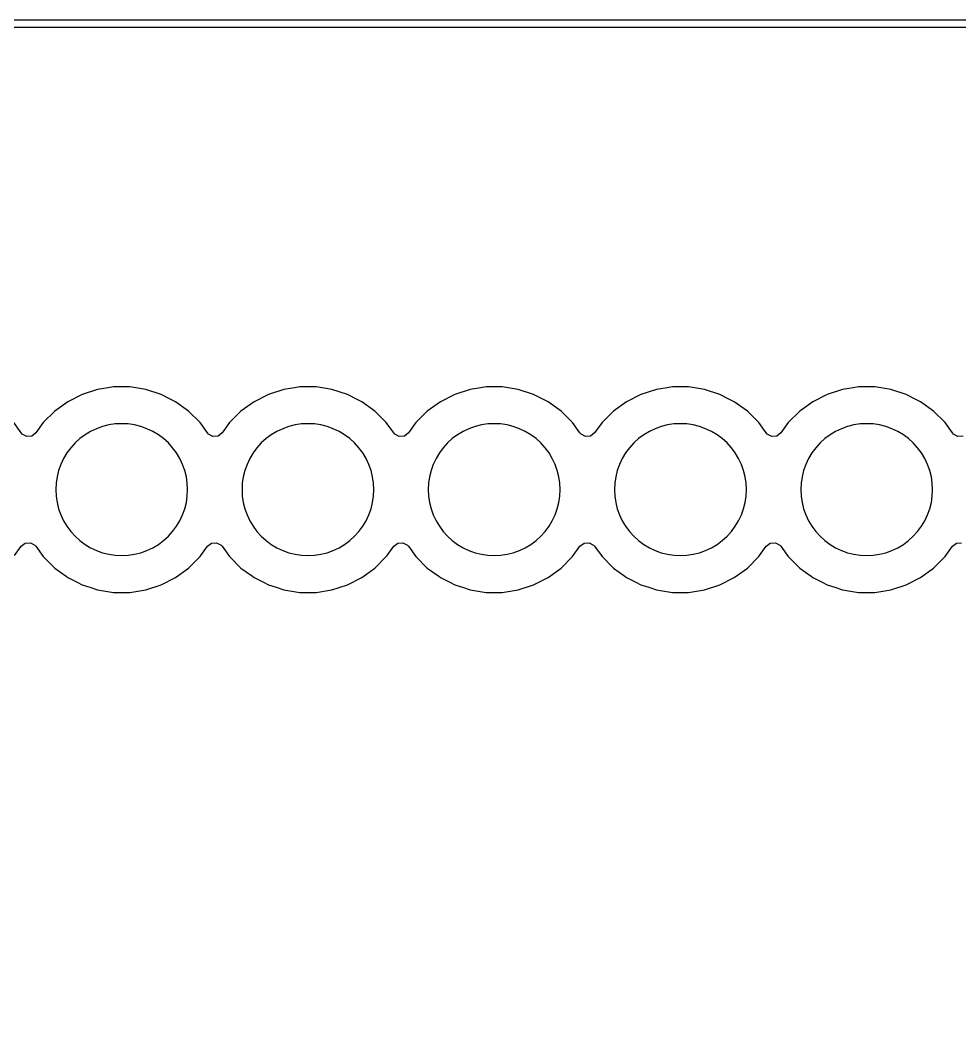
# Model space of a CAD drawing. Header units: metres. Extents: x 85.4 to 154.6, y -104.6 to -40.4.
# Drawn here: x 98.22 to 111.03, y -54.18 to -40.4 of the extents above; entities that cross this region are included whole.
import ezdxf

# ---------------------------------------------------------------- set-up
doc = ezdxf.new("R2010")
doc.units = ezdxf.units.M

msp = doc.modelspace()

# ---------------------------------------------------------------- linework, layer by layer
for points in [[(154.599, -40.4), (85.401, -40.4)], [(85.501, -40.625), (85.501, -104.375), (85.512, -104.427), (85.558, -104.479), (85.625, -104.499), (154.375, -104.499), (154.427, -104.488), (154.479, -104.442), (154.499, -104.375), (154.499, -40.625), (154.488, -40.573), (154.442, -40.521), (154.375, -40.501), (85.625, -40.501), (85.573, -40.512), (85.521, -40.558), (85.501, -40.625)], [(111.075, -46.069), (111.005, -46.075), (110.944, -46.043), (110.93, -46.027), (110.829, -45.887), (110.829, -45.887), (110.829, -45.887), (110.829, -45.887), (110.829, -45.887), (110.829, -45.887), (110.829, -45.887), (110.829, -45.887), (110.829, -45.887), (110.829, -45.887), (110.829, -45.887), (110.829, -45.887), (110.829, -45.887), (110.829, -45.887), (110.829, -45.887), (110.673, -45.731), (110.673, -45.731), (110.673, -45.731), (110.673, -45.731), (110.673, -45.731), (110.673, -45.731), (110.673, -45.731), (110.673, -45.731), (110.673, -45.731), (110.673, -45.731), (110.673, -45.731), (110.673, -45.731), (110.673, -45.731), (110.673, -45.731), (110.673, -45.731), (110.494, -45.602), (110.494, -45.602), (110.494, -45.602), (110.494, -45.602), (110.494, -45.602), (110.494, -45.602), (110.494, -45.602), (110.494, -45.602), (110.494, -45.602), (110.494, -45.602), (110.494, -45.602), (110.494, -45.602), (110.494, -45.602), (110.431, -45.57), (110.298, -45.502), (110.298, -45.502), (110.298, -45.502), (110.298, -45.502), (110.298, -45.502), (110.298, -45.502), (110.298, -45.502), (110.298, -45.502), (110.298, -45.502), (110.298, -45.502), (110.298, -45.502), (110.298, -45.502), (110.298, -45.502), (110.298, -45.502), (110.298, -45.502), (110.298, -45.502), (110.298, -45.502), (110.298, -45.502), (110.298, -45.502), (110.088, -45.434), (110.088, -45.434), (110.088, -45.434), (110.088, -45.434), (110.088, -45.434), (110.088, -45.434), (110.088, -45.434), (110.088, -45.434), (110.088, -45.434), (110.088, -45.434), (110.088, -45.434), (110.088, -45.434), (110.088, -45.434), (110.088, -45.434), (109.979, -45.416), (109.87, -45.399), (109.87, -45.399), (109.87, -45.399), (109.87, -45.399), (109.87, -45.399), (109.87, -45.399), (109.87, -45.399), (109.87, -45.399), (109.87, -45.399), (109.87, -45.399), (109.87, -45.399), (109.87, -45.399), (109.87, -45.399), (109.87, -45.399), (109.65, -45.399), (109.65, -45.399), (109.65, -45.399), (109.65, -45.399), (109.65, -45.399), (109.65, -45.399), (109.65, -45.399), (109.65, -45.399), (109.65, -45.399), (109.65, -45.399), (109.65, -45.399), (109.65, -45.399), (109.65, -45.399), (109.65, -45.399), (109.577, -45.411), (109.432, -45.434), (109.432, -45.434), (109.432, -45.434), (109.432, -45.434), (109.432, -45.434), (109.432, -45.434), (109.432, -45.434), (109.432, -45.434), (109.432, -45.434), (109.432, -45.434), (109.432, -45.434), (109.432, -45.434), (109.432, -45.434), (109.432, -45.434), (109.222, -45.502), (109.222, -45.502), (109.222, -45.502), (109.222, -45.502), (109.222, -45.502), (109.222, -45.502), (109.222, -45.502), (109.222, -45.502), (109.222, -45.502), (109.222, -45.502), (109.222, -45.502), (109.222, -45.502), (109.222, -45.502), (109.222, -45.502), (109.222, -45.502), (109.222, -45.502), (109.222, -45.502), (109.222, -45.502), (109.222, -45.502), (109.026, -45.602), (109.026, -45.602), (109.026, -45.602), (109.026, -45.602), (109.026, -45.602), (109.026, -45.602), (109.026, -45.602), (109.026, -45.602), (109.026, -45.602), (109.026, -45.602), (109.026, -45.602), (109.026, -45.602), (109.026, -45.602), (109.026, -45.602), (108.847, -45.731), (108.847, -45.731), (108.847, -45.731), (108.847, -45.731), (108.847, -45.731), (108.847, -45.731), (108.847, -45.731), (108.847, -45.731), (108.847, -45.731), (108.847, -45.731), (108.847, -45.731), (108.847, -45.731), (108.847, -45.731), (108.847, -45.731), (108.847, -45.731), (108.691, -45.887), (108.691, -45.887), (108.691, -45.887), (108.691, -45.887), (108.691, -45.887), (108.691, -45.887), (108.691, -45.887), (108.691, -45.887), (108.691, -45.887), (108.691, -45.887), (108.691, -45.887), (108.691, -45.887), (108.691, -45.887), (108.691, -45.887), (108.691, -45.887), (108.59, -46.027), (108.535, -46.069), (108.465, -46.075), (108.404, -46.043), (108.39, -46.027), (108.289, -45.887), (108.289, -45.887), (108.289, -45.887), (108.289, -45.887), (108.289, -45.887), (108.289, -45.887), (108.289, -45.887), (108.289, -45.887), (108.289, -45.887), (108.289, -45.887), (108.289, -45.887), (108.289, -45.887), (108.289, -45.887), (108.289, -45.887), (108.289, -45.887), (108.133, -45.731), (108.133, -45.731), (108.133, -45.731), (108.133, -45.731), (108.133, -45.731), (108.133, -45.731), (108.133, -45.731), (108.133, -45.731), (108.133, -45.731), (108.133, -45.731), (108.133, -45.731), (108.133, -45.731), (108.133, -45.731), (108.133, -45.731), (108.133, -45.731), (107.954, -45.602), (107.954, -45.602), (107.954, -45.602), (107.954, -45.602), (107.954, -45.602), (107.954, -45.602), (107.954, -45.602), (107.954, -45.602), (107.954, -45.602), (107.954, -45.602), (107.954, -45.602), (107.954, -45.602), (107.954, -45.602), (107.891, -45.57), (107.758, -45.502), (107.758, -45.502), (107.758, -45.502), (107.758, -45.502), (107.758, -45.502), (107.758, -45.502), (107.758, -45.502), (107.758, -45.502), (107.758, -45.502), (107.758, -45.502), (107.758, -45.502), (107.758, -45.502), (107.758, -45.502), (107.758, -45.502), (107.758, -45.502), (107.758, -45.502), (107.758, -45.502), (107.758, -45.502), (107.758, -45.502), (107.548, -45.434), (107.548, -45.434), (107.548, -45.434), (107.548, -45.434), (107.548, -45.434), (107.548, -45.434), (107.548, -45.434), (107.548, -45.434), (107.548, -45.434), (107.548, -45.434), (107.548, -45.434), (107.548, -45.434), (107.548, -45.434), (107.548, -45.434), (107.439, -45.416), (107.33, -45.399), (107.33, -45.399), (107.33, -45.399), (107.33, -45.399), (107.33, -45.399), (107.33, -45.399), (107.33, -45.399), (107.33, -45.399), (107.33, -45.399), (107.33, -45.399), (107.33, -45.399), (107.33, -45.399), (107.33, -45.399), (107.33, -45.399), (107.11, -45.399), (107.11, -45.399), (107.11, -45.399), (107.11, -45.399), (107.11, -45.399), (107.11, -45.399), (107.11, -45.399), (107.11, -45.399), (107.11, -45.399), (107.11, -45.399), (107.11, -45.399), (107.11, -45.399), (107.11, -45.399), (107.11, -45.399), (107.037, -45.411), (106.892, -45.434), (106.892, -45.434), (106.892, -45.434), (106.892, -45.434), (106.892, -45.434), (106.892, -45.434), (106.892, -45.434), (106.892, -45.434), (106.892, -45.434), (106.892, -45.434), (106.892, -45.434), (106.892, -45.434), (106.892, -45.434), (106.892, -45.434), (106.682, -45.502), (106.682, -45.502), (106.682, -45.502), (106.682, -45.502), (106.682, -45.502), (106.682, -45.502), (106.682, -45.502), (106.682, -45.502), (106.682, -45.502), (106.682, -45.502), (106.682, -45.502), (106.682, -45.502), (106.682, -45.502), (106.682, -45.502), (106.682, -45.502), (106.682, -45.502), (106.682, -45.502), (106.682, -45.502), (106.682, -45.502), (106.486, -45.602), (106.486, -45.602), (106.486, -45.602), (106.486, -45.602), (106.486, -45.602), (106.486, -45.602), (106.486, -45.602), (106.486, -45.602), (106.486, -45.602), (106.486, -45.602), (106.486, -45.602), (106.486, -45.602), (106.486, -45.602), (106.486, -45.602), (106.307, -45.731), (106.307, -45.731), (106.307, -45.731), (106.307, -45.731), (106.307, -45.731), (106.307, -45.731), (106.307, -45.731), (106.307, -45.731), (106.307, -45.731), (106.307, -45.731), (106.307, -45.731), (106.307, -45.731), (106.307, -45.731), (106.307, -45.731), (106.307, -45.731), (106.151, -45.887), (106.151, -45.887), (106.151, -45.887), (106.151, -45.887), (106.151, -45.887), (106.151, -45.887), (106.151, -45.887), (106.151, -45.887), (106.151, -45.887), (106.151, -45.887), (106.151, -45.887), (106.151, -45.887), (106.151, -45.887), (106.151, -45.887), (106.151, -45.887), (106.05, -46.027), (105.995, -46.069), (105.925, -46.075), (105.864, -46.043), (105.85, -46.027), (105.749, -45.887), (105.749, -45.887), (105.749, -45.887), (105.749, -45.887), (105.749, -45.887), (105.749, -45.887), (105.749, -45.887), (105.749, -45.887), (105.749, -45.887), (105.749, -45.887), (105.749, -45.887), (105.749, -45.887), (105.749, -45.887), (105.749, -45.887), (105.749, -45.887), (105.593, -45.731), (105.593, -45.731), (105.593, -45.731), (105.593, -45.731), (105.593, -45.731), (105.593, -45.731), (105.593, -45.731), (105.593, -45.731), (105.593, -45.731), (105.593, -45.731), (105.593, -45.731), (105.593, -45.731), (105.593, -45.731), (105.593, -45.731), (105.593, -45.731), (105.414, -45.602), (105.414, -45.602), (105.414, -45.602), (105.414, -45.602), (105.414, -45.602), (105.414, -45.602), (105.414, -45.602), (105.414, -45.602), (105.414, -45.602), (105.414, -45.602), (105.414, -45.602), (105.414, -45.602), (105.414, -45.602), (105.351, -45.57), (105.218, -45.502), (105.218, -45.502), (105.218, -45.502), (105.218, -45.502), (105.218, -45.502), (105.218, -45.502), (105.218, -45.502), (105.218, -45.502), (105.218, -45.502), (105.218, -45.502), (105.218, -45.502), (105.218, -45.502), (105.218, -45.502), (105.218, -45.502), (105.218, -45.502), (105.218, -45.502), (105.218, -45.502), (105.218, -45.502), (105.218, -45.502), (105.008, -45.434), (105.008, -45.434), (105.008, -45.434), (105.008, -45.434), (105.008, -45.434), (105.008, -45.434), (105.008, -45.434), (105.008, -45.434), (105.008, -45.434), (105.008, -45.434), (105.008, -45.434), (105.008, -45.434), (105.008, -45.434), (105.008, -45.434), (104.899, -45.416), (104.79, -45.399), (104.79, -45.399), (104.79, -45.399), (104.79, -45.399), (104.79, -45.399), (104.79, -45.399), (104.79, -45.399), (104.79, -45.399), (104.79, -45.399), (104.79, -45.399), (104.79, -45.399), (104.79, -45.399), (104.79, -45.399), (104.79, -45.399), (104.57, -45.399), (104.57, -45.399), (104.57, -45.399), (104.57, -45.399), (104.57, -45.399), (104.57, -45.399), (104.57, -45.399), (104.57, -45.399), (104.57, -45.399), (104.57, -45.399), (104.57, -45.399), (104.57, -45.399), (104.57, -45.399), (104.57, -45.399), (104.497, -45.411), (104.352, -45.434), (104.352, -45.434), (104.352, -45.434), (104.352, -45.434), (104.352, -45.434), (104.352, -45.434), (104.352, -45.434), (104.352, -45.434), (104.352, -45.434), (104.352, -45.434), (104.352, -45.434), (104.352, -45.434), (104.352, -45.434), (104.352, -45.434), (104.142, -45.502), (104.142, -45.502), (104.142, -45.502), (104.142, -45.502), (104.142, -45.502), (104.142, -45.502), (104.142, -45.502), (104.142, -45.502), (104.142, -45.502), (104.142, -45.502), (104.142, -45.502), (104.142, -45.502), (104.142, -45.502), (104.142, -45.502), (104.142, -45.502), (104.142, -45.502), (104.142, -45.502), (104.142, -45.502), (104.142, -45.502), (103.946, -45.602), (103.946, -45.602), (103.946, -45.602), (103.946, -45.602), (103.946, -45.602), (103.946, -45.602), (103.946, -45.602), (103.946, -45.602), (103.946, -45.602), (103.946, -45.602), (103.946, -45.602), (103.946, -45.602), (103.946, -45.602), (103.946, -45.602), (103.767, -45.731), (103.767, -45.731), (103.767, -45.731), (103.767, -45.731), (103.767, -45.731), (103.767, -45.731), (103.767, -45.731), (103.767, -45.731), (103.767, -45.731), (103.767, -45.731), (103.767, -45.731), (103.767, -45.731), (103.767, -45.731), (103.767, -45.731), (103.767, -45.731), (103.611, -45.887), (103.611, -45.887), (103.611, -45.887), (103.611, -45.887), (103.611, -45.887), (103.611, -45.887), (103.611, -45.887), (103.611, -45.887), (103.611, -45.887), (103.611, -45.887), (103.611, -45.887), (103.611, -45.887), (103.611, -45.887), (103.611, -45.887), (103.611, -45.887), (103.51, -46.027), (103.455, -46.069), (103.385, -46.075), (103.324, -46.043), (103.31, -46.027), (103.209, -45.887), (103.209, -45.887), (103.209, -45.887), (103.209, -45.887), (103.209, -45.887), (103.209, -45.887), (103.209, -45.887), (103.209, -45.887), (103.209, -45.887), (103.209, -45.887), (103.209, -45.887), (103.209, -45.887), (103.209, -45.887), (103.209, -45.887), (103.209, -45.887), (103.053, -45.731), (103.053, -45.731), (103.053, -45.731), (103.053, -45.731), (103.053, -45.731), (103.053, -45.731), (103.053, -45.731), (103.053, -45.731), (103.053, -45.731), (103.053, -45.731), (103.053, -45.731), (103.053, -45.731), (103.053, -45.731), (103.053, -45.731), (103.053, -45.731), (102.874, -45.602), (102.874, -45.602), (102.874, -45.602), (102.874, -45.602), (102.874, -45.602), (102.874, -45.602), (102.874, -45.602), (102.874, -45.602), (102.874, -45.602), (102.874, -45.602), (102.874, -45.602), (102.874, -45.602), (102.874, -45.602), (102.811, -45.57), (102.678, -45.502), (102.678, -45.502), (102.678, -45.502), (102.678, -45.502), (102.678, -45.502), (102.678, -45.502), (102.678, -45.502), (102.678, -45.502), (102.678, -45.502), (102.678, -45.502), (102.678, -45.502), (102.678, -45.502), (102.678, -45.502), (102.678, -45.502), (102.678, -45.502), (102.678, -45.502), (102.678, -45.502), (102.678, -45.502), (102.678, -45.502), (102.468, -45.434), (102.468, -45.434), (102.468, -45.434), (102.468, -45.434), (102.468, -45.434), (102.468, -45.434), (102.468, -45.434), (102.468, -45.434), (102.468, -45.434), (102.468, -45.434), (102.468, -45.434), (102.468, -45.434), (102.468, -45.434), (102.468, -45.434), (102.359, -45.416), (102.25, -45.399), (102.25, -45.399), (102.25, -45.399), (102.25, -45.399), (102.25, -45.399), (102.25, -45.399), (102.25, -45.399), (102.25, -45.399), (102.25, -45.399), (102.25, -45.399), (102.25, -45.399), (102.25, -45.399), (102.25, -45.399), (102.25, -45.399), (102.03, -45.399), (102.03, -45.399), (102.03, -45.399), (102.03, -45.399), (102.03, -45.399), (102.03, -45.399), (102.03, -45.399), (102.03, -45.399), (102.03, -45.399), (102.03, -45.399), (102.03, -45.399), (102.03, -45.399), (102.03, -45.399), (102.03, -45.399), (101.957, -45.411), (101.812, -45.434), (101.812, -45.434), (101.812, -45.434), (101.812, -45.434), (101.812, -45.434), (101.812, -45.434), (101.812, -45.434), (101.812, -45.434), (101.812, -45.434), (101.812, -45.434), (101.812, -45.434), (101.812, -45.434), (101.812, -45.434), (101.812, -45.434), (101.602, -45.502), (101.602, -45.502), (101.602, -45.502), (101.602, -45.502), (101.602, -45.502), (101.602, -45.502), (101.602, -45.502), (101.602, -45.502), (101.602, -45.502), (101.602, -45.502), (101.602, -45.502), (101.602, -45.502), (101.602, -45.502), (101.602, -45.502), (101.602, -45.502), (101.602, -45.502), (101.602, -45.502), (101.602, -45.502), (101.602, -45.502), (101.406, -45.602), (101.406, -45.602), (101.406, -45.602), (101.406, -45.602), (101.406, -45.602), (101.406, -45.602), (101.406, -45.602), (101.406, -45.602), (101.406, -45.602), (101.406, -45.602), (101.406, -45.602), (101.406, -45.602), (101.406, -45.602), (101.406, -45.602), (101.227, -45.731), (101.227, -45.731), (101.227, -45.731), (101.227, -45.731), (101.227, -45.731), (101.227, -45.731), (101.227, -45.731), (101.227, -45.731), (101.227, -45.731), (101.227, -45.731), (101.227, -45.731), (101.227, -45.731), (101.227, -45.731), (101.227, -45.731), (101.227, -45.731), (101.071, -45.887), (101.071, -45.887), (101.071, -45.887), (101.071, -45.887), (101.071, -45.887), (101.071, -45.887), (101.071, -45.887), (101.071, -45.887), (101.071, -45.887), (101.071, -45.887), (101.071, -45.887), (101.071, -45.887), (101.071, -45.887), (101.071, -45.887), (101.071, -45.887), (100.97, -46.027), (100.915, -46.069), (100.845, -46.075), (100.784, -46.043), (100.77, -46.027), (100.669, -45.887), (100.669, -45.887), (100.669, -45.887), (100.669, -45.887), (100.669, -45.887), (100.669, -45.887), (100.669, -45.887), (100.669, -45.887), (100.669, -45.887), (100.669, -45.887), (100.669, -45.887), (100.669, -45.887), (100.669, -45.887), (100.669, -45.887), (100.669, -45.887), (100.513, -45.731), (100.513, -45.731), (100.513, -45.731), (100.513, -45.731), (100.513, -45.731), (100.513, -45.731), (100.513, -45.731), (100.513, -45.731), (100.513, -45.731), (100.513, -45.731), (100.513, -45.731), (100.513, -45.731), (100.513, -45.731), (100.513, -45.731), (100.513, -45.731), (100.334, -45.602), (100.334, -45.602), (100.334, -45.602), (100.334, -45.602), (100.334, -45.602), (100.334, -45.602), (100.334, -45.602), (100.334, -45.602), (100.334, -45.602), (100.334, -45.602), (100.334, -45.602), (100.334, -45.602), (100.334, -45.602), (100.271, -45.57), (100.138, -45.502), (100.138, -45.502), (100.138, -45.502), (100.138, -45.502), (100.138, -45.502), (100.138, -45.502), (100.138, -45.502), (100.138, -45.502), (100.138, -45.502), (100.138, -45.502), (100.138, -45.502), (100.138, -45.502), (100.138, -45.502), (100.138, -45.502), (100.138, -45.502), (100.138, -45.502), (100.138, -45.502), (100.138, -45.502), (100.138, -45.502), (99.928, -45.434), (99.928, -45.434), (99.928, -45.434), (99.928, -45.434), (99.928, -45.434), (99.928, -45.434), (99.928, -45.434), (99.928, -45.434), (99.928, -45.434), (99.928, -45.434), (99.928, -45.434), (99.928, -45.434), (99.928, -45.434), (99.928, -45.434), (99.819, -45.416), (99.71, -45.399), (99.71, -45.399), (99.71, -45.399), (99.71, -45.399), (99.71, -45.399), (99.71, -45.399), (99.71, -45.399), (99.71, -45.399), (99.71, -45.399), (99.71, -45.399), (99.71, -45.399), (99.71, -45.399), (99.71, -45.399), (99.71, -45.399), (99.49, -45.399), (99.49, -45.399), (99.49, -45.399), (99.49, -45.399), (99.49, -45.399), (99.49, -45.399), (99.49, -45.399), (99.49, -45.399), (99.49, -45.399), (99.49, -45.399), (99.49, -45.399), (99.49, -45.399), (99.49, -45.399), (99.49, -45.399), (99.417, -45.411), (99.272, -45.434), (99.272, -45.434), (99.272, -45.434), (99.272, -45.434), (99.272, -45.434), (99.272, -45.434), (99.272, -45.434), (99.272, -45.434), (99.272, -45.434), (99.272, -45.434), (99.272, -45.434), (99.272, -45.434), (99.272, -45.434), (99.272, -45.434), (99.062, -45.502), (99.062, -45.502), (99.062, -45.502), (99.062, -45.502), (99.062, -45.502), (99.062, -45.502), (99.062, -45.502), (99.062, -45.502), (99.062, -45.502), (99.062, -45.502), (99.062, -45.502), (99.062, -45.502), (99.062, -45.502), (99.062, -45.502), (99.062, -45.502), (99.062, -45.502), (99.062, -45.502), (99.062, -45.502), (99.062, -45.502), (98.866, -45.602), (98.866, -45.602), (98.866, -45.602), (98.866, -45.602), (98.866, -45.602), (98.866, -45.602), (98.866, -45.602), (98.866, -45.602), (98.866, -45.602), (98.866, -45.602), (98.866, -45.602), (98.866, -45.602), (98.866, -45.602), (98.866, -45.602), (98.687, -45.731), (98.687, -45.731), (98.687, -45.731), (98.687, -45.731), (98.687, -45.731), (98.687, -45.731), (98.687, -45.731), (98.687, -45.731), (98.687, -45.731), (98.687, -45.731), (98.687, -45.731), (98.687, -45.731), (98.687, -45.731), (98.687, -45.731), (98.687, -45.731), (98.531, -45.887), (98.531, -45.887), (98.531, -45.887), (98.531, -45.887), (98.531, -45.887), (98.531, -45.887), (98.531, -45.887), (98.531, -45.887), (98.531, -45.887), (98.531, -45.887), (98.531, -45.887), (98.531, -45.887), (98.531, -45.887), (98.531, -45.887), (98.531, -45.887), (98.43, -46.027), (98.375, -46.069), (98.305, -46.075), (98.244, -46.043), (98.23, -46.027), (98.129, -45.887)], [(100.499, -46.8), (100.495, -46.712), (100.482, -46.625), (100.461, -46.539), (100.431, -46.456), (100.393, -46.376), (100.348, -46.3), (100.295, -46.229), (100.236, -46.164), (100.171, -46.105), (100.1, -46.052), (100.024, -46.007), (99.944, -45.969), (99.861, -45.939), (99.775, -45.918), (99.688, -45.905), (99.6, -45.901), (99.512, -45.905), (99.425, -45.918), (99.339, -45.939), (99.256, -45.969), (99.176, -46.007), (99.1, -46.052), (99.029, -46.105), (98.964, -46.164), (98.905, -46.229), (98.852, -46.3), (98.807, -46.376), (98.769, -46.456), (98.739, -46.539), (98.718, -46.625), (98.705, -46.712), (98.701, -46.8), (98.705, -46.888), (98.718, -46.975), (98.739, -47.061), (98.769, -47.144), (98.807, -47.224), (98.852, -47.3), (98.905, -47.371), (98.964, -47.436), (99.029, -47.495), (99.1, -47.548), (99.176, -47.593), (99.256, -47.631), (99.339, -47.661), (99.425, -47.682), (99.512, -47.695), (99.6, -47.699), (99.688, -47.695), (99.775, -47.682), (99.861, -47.661), (99.944, -47.631), (100.024, -47.593), (100.1, -47.548), (100.171, -47.495), (100.236, -47.436), (100.295, -47.371), (100.348, -47.3), (100.393, -47.224), (100.431, -47.144), (100.461, -47.061), (100.482, -46.975), (100.495, -46.888), (100.499, -46.8)], [(103.039, -46.8), (103.035, -46.712), (103.022, -46.625), (103.001, -46.539), (102.971, -46.456), (102.933, -46.376), (102.888, -46.3), (102.835, -46.229), (102.776, -46.164), (102.711, -46.105), (102.64, -46.052), (102.564, -46.007), (102.484, -45.969), (102.401, -45.939), (102.315, -45.918), (102.228, -45.905), (102.14, -45.901), (102.052, -45.905), (101.965, -45.918), (101.879, -45.939), (101.796, -45.969), (101.716, -46.007), (101.64, -46.052), (101.569, -46.105), (101.504, -46.164), (101.445, -46.229), (101.392, -46.3), (101.347, -46.376), (101.309, -46.456), (101.279, -46.539), (101.258, -46.625), (101.245, -46.712), (101.241, -46.8), (101.245, -46.888), (101.258, -46.975), (101.279, -47.061), (101.309, -47.144), (101.347, -47.224), (101.392, -47.3), (101.445, -47.371), (101.504, -47.436), (101.569, -47.495), (101.64, -47.548), (101.716, -47.593), (101.796, -47.631), (101.879, -47.661), (101.965, -47.682), (102.052, -47.695), (102.14, -47.699), (102.228, -47.695), (102.315, -47.682), (102.401, -47.661), (102.484, -47.631), (102.564, -47.593), (102.64, -47.548), (102.711, -47.495), (102.776, -47.436), (102.835, -47.371), (102.888, -47.3), (102.933, -47.224), (102.971, -47.144), (103.001, -47.061), (103.022, -46.975), (103.035, -46.888), (103.039, -46.8)], [(105.579, -46.8), (105.575, -46.712), (105.562, -46.625), (105.541, -46.539), (105.511, -46.456), (105.473, -46.376), (105.428, -46.3), (105.375, -46.229), (105.316, -46.164), (105.251, -46.105), (105.18, -46.052), (105.104, -46.007), (105.024, -45.969), (104.941, -45.939), (104.855, -45.918), (104.768, -45.905), (104.68, -45.901), (104.592, -45.905), (104.505, -45.918), (104.419, -45.939), (104.336, -45.969), (104.256, -46.007), (104.18, -46.052), (104.109, -46.105), (104.044, -46.164), (103.985, -46.229), (103.932, -46.3), (103.887, -46.376), (103.849, -46.456), (103.819, -46.539), (103.798, -46.625), (103.785, -46.712), (103.781, -46.8), (103.785, -46.888), (103.798, -46.975), (103.819, -47.061), (103.849, -47.144), (103.887, -47.224), (103.932, -47.3), (103.985, -47.371), (104.044, -47.436), (104.109, -47.495), (104.18, -47.548), (104.256, -47.593), (104.336, -47.631), (104.419, -47.661), (104.505, -47.682), (104.592, -47.695), (104.68, -47.699), (104.768, -47.695), (104.855, -47.682), (104.941, -47.661), (105.024, -47.631), (105.104, -47.593), (105.18, -47.548), (105.251, -47.495), (105.316, -47.436), (105.375, -47.371), (105.428, -47.3), (105.473, -47.224), (105.511, -47.144), (105.541, -47.061), (105.562, -46.975), (105.575, -46.888), (105.579, -46.8)], [(108.119, -46.8), (108.115, -46.712), (108.102, -46.625), (108.081, -46.539), (108.051, -46.456), (108.013, -46.376), (107.968, -46.3), (107.915, -46.229), (107.856, -46.164), (107.791, -46.105), (107.72, -46.052), (107.644, -46.007), (107.564, -45.969), (107.481, -45.939), (107.395, -45.918), (107.308, -45.905), (107.22, -45.901), (107.132, -45.905), (107.045, -45.918), (106.959, -45.939), (106.876, -45.969), (106.796, -46.007), (106.72, -46.052), (106.649, -46.105), (106.584, -46.164), (106.525, -46.229), (106.472, -46.3), (106.427, -46.376), (106.389, -46.456), (106.359, -46.539), (106.338, -46.625), (106.325, -46.712), (106.321, -46.8), (106.325, -46.888), (106.338, -46.975), (106.359, -47.061), (106.389, -47.144), (106.427, -47.224), (106.472, -47.3), (106.525, -47.371), (106.584, -47.436), (106.649, -47.495), (106.72, -47.548), (106.796, -47.593), (106.876, -47.631), (106.959, -47.661), (107.045, -47.682), (107.132, -47.695), (107.22, -47.699), (107.308, -47.695), (107.395, -47.682), (107.481, -47.661), (107.564, -47.631), (107.644, -47.593), (107.72, -47.548), (107.791, -47.495), (107.856, -47.436), (107.915, -47.371), (107.968, -47.3), (108.013, -47.224), (108.051, -47.144), (108.081, -47.061), (108.102, -46.975), (108.115, -46.888), (108.119, -46.8)], [(110.659, -46.8), (110.655, -46.712), (110.642, -46.625), (110.621, -46.539), (110.591, -46.456), (110.553, -46.376), (110.508, -46.3), (110.455, -46.229), (110.396, -46.164), (110.331, -46.105), (110.26, -46.052), (110.184, -46.007), (110.104, -45.969), (110.021, -45.939), (109.935, -45.918), (109.848, -45.905), (109.76, -45.901), (109.672, -45.905), (109.585, -45.918), (109.499, -45.939), (109.416, -45.969), (109.336, -46.007), (109.26, -46.052), (109.189, -46.105), (109.124, -46.164), (109.065, -46.229), (109.012, -46.3), (108.967, -46.376), (108.929, -46.456), (108.899, -46.539), (108.878, -46.625), (108.865, -46.712), (108.861, -46.8), (108.865, -46.888), (108.878, -46.975), (108.899, -47.061), (108.929, -47.144), (108.967, -47.224), (109.012, -47.3), (109.065, -47.371), (109.124, -47.436), (109.189, -47.495), (109.26, -47.548), (109.336, -47.593), (109.416, -47.631), (109.499, -47.661), (109.585, -47.682), (109.672, -47.695), (109.76, -47.699), (109.848, -47.695), (109.935, -47.682), (110.021, -47.661), (110.104, -47.631), (110.184, -47.593), (110.26, -47.548), (110.331, -47.495), (110.396, -47.436), (110.455, -47.371), (110.508, -47.3), (110.553, -47.224), (110.591, -47.144), (110.621, -47.061), (110.642, -46.975), (110.655, -46.888), (110.659, -46.8)], [(98.139, -47.698), (98.23, -47.573), (98.285, -47.531), (98.355, -47.525), (98.416, -47.557), (98.43, -47.573), (98.531, -47.713), (98.531, -47.713), (98.531, -47.713), (98.531, -47.713), (98.531, -47.713), (98.531, -47.713), (98.531, -47.713), (98.531, -47.713), (98.531, -47.713), (98.531, -47.713), (98.531, -47.713), (98.531, -47.713), (98.531, -47.713), (98.531, -47.713), (98.531, -47.713), (98.687, -47.869), (98.687, -47.869), (98.687, -47.869), (98.687, -47.869), (98.687, -47.869), (98.687, -47.869), (98.687, -47.869), (98.687, -47.869), (98.687, -47.869), (98.687, -47.869), (98.687, -47.869), (98.687, -47.869), (98.687, -47.869), (98.687, -47.869), (98.687, -47.869), (98.843, -47.982), (98.866, -47.998), (98.866, -47.998), (98.866, -47.998), (98.866, -47.998), (98.866, -47.998), (98.866, -47.998), (98.866, -47.998), (98.866, -47.998), (98.866, -47.998), (98.866, -47.998), (98.866, -47.998), (98.866, -47.998), (98.866, -47.998), (98.866, -47.998), (98.994, -48.064), (99.062, -48.098), (99.062, -48.098), (99.062, -48.098), (99.062, -48.098), (99.062, -48.098), (99.062, -48.098), (99.062, -48.098), (99.062, -48.098), (99.062, -48.098), (99.062, -48.098), (99.062, -48.098), (99.062, -48.098), (99.062, -48.098), (99.062, -48.098), (99.062, -48.098), (99.062, -48.098), (99.062, -48.098), (99.062, -48.098), (99.062, -48.098), (99.167, -48.132), (99.272, -48.167), (99.272, -48.167), (99.272, -48.167), (99.272, -48.167), (99.272, -48.167), (99.272, -48.167), (99.272, -48.167), (99.272, -48.167), (99.272, -48.167), (99.272, -48.167), (99.272, -48.167), (99.272, -48.167), (99.272, -48.167), (99.272, -48.167), (99.49, -48.201), (99.49, -48.201), (99.49, -48.201), (99.49, -48.201), (99.49, -48.201), (99.49, -48.201), (99.49, -48.201), (99.49, -48.201), (99.49, -48.201), (99.49, -48.201), (99.49, -48.201), (99.49, -48.201), (99.49, -48.201), (99.49, -48.201), (99.71, -48.201), (99.71, -48.201), (99.71, -48.201), (99.71, -48.201), (99.71, -48.201), (99.71, -48.201), (99.71, -48.201), (99.71, -48.201), (99.71, -48.201), (99.71, -48.201), (99.71, -48.201), (99.71, -48.201), (99.71, -48.201), (99.71, -48.201), (99.928, -48.167), (99.928, -48.167), (99.928, -48.167), (99.928, -48.167), (99.928, -48.167), (99.928, -48.167), (99.928, -48.167), (99.928, -48.167), (99.928, -48.167), (99.928, -48.167), (99.928, -48.167), (99.928, -48.167), (99.928, -48.167), (99.928, -48.167), (100.138, -48.098), (100.138, -48.098), (100.138, -48.098), (100.138, -48.098), (100.138, -48.098), (100.138, -48.098), (100.138, -48.098), (100.138, -48.098), (100.138, -48.098), (100.138, -48.098), (100.138, -48.098), (100.138, -48.098), (100.138, -48.098), (100.138, -48.098), (100.334, -47.998), (100.334, -47.998), (100.334, -47.998), (100.334, -47.998), (100.334, -47.998), (100.334, -47.998), (100.334, -47.998), (100.334, -47.998), (100.334, -47.998), (100.334, -47.998), (100.334, -47.998), (100.334, -47.998), (100.334, -47.998), (100.334, -47.998), (100.513, -47.869), (100.513, -47.869), (100.513, -47.869), (100.513, -47.869), (100.513, -47.869), (100.513, -47.869), (100.513, -47.869), (100.513, -47.869), (100.513, -47.869), (100.513, -47.869), (100.513, -47.869), (100.513, -47.869), (100.513, -47.869), (100.513, -47.869), (100.669, -47.713), (100.669, -47.713), (100.669, -47.713), (100.669, -47.713), (100.669, -47.713), (100.669, -47.713), (100.669, -47.713), (100.669, -47.713), (100.669, -47.713), (100.669, -47.713), (100.669, -47.713), (100.669, -47.713), (100.669, -47.713), (100.669, -47.713), (100.679, -47.698), (100.77, -47.573), (100.825, -47.531), (100.895, -47.525), (100.956, -47.557), (100.97, -47.573), (101.071, -47.713), (101.071, -47.713), (101.071, -47.713), (101.071, -47.713), (101.071, -47.713), (101.071, -47.713), (101.071, -47.713), (101.071, -47.713), (101.071, -47.713), (101.071, -47.713), (101.071, -47.713), (101.071, -47.713), (101.071, -47.713), (101.071, -47.713), (101.071, -47.713), (101.227, -47.869), (101.227, -47.869), (101.227, -47.869), (101.227, -47.869), (101.227, -47.869), (101.227, -47.869), (101.227, -47.869), (101.227, -47.869), (101.227, -47.869), (101.227, -47.869), (101.227, -47.869), (101.227, -47.869), (101.227, -47.869), (101.227, -47.869), (101.227, -47.869), (101.383, -47.982), (101.406, -47.998), (101.406, -47.998), (101.406, -47.998), (101.406, -47.998), (101.406, -47.998), (101.406, -47.998), (101.406, -47.998), (101.406, -47.998), (101.406, -47.998), (101.406, -47.998), (101.406, -47.998), (101.406, -47.998), (101.406, -47.998), (101.406, -47.998), (101.534, -48.064), (101.602, -48.098), (101.602, -48.098), (101.602, -48.098), (101.602, -48.098), (101.602, -48.098), (101.602, -48.098), (101.602, -48.098), (101.602, -48.098), (101.602, -48.098), (101.602, -48.098), (101.602, -48.098), (101.602, -48.098), (101.602, -48.098), (101.602, -48.098), (101.602, -48.098), (101.602, -48.098), (101.602, -48.098), (101.602, -48.098), (101.602, -48.098), (101.707, -48.132), (101.812, -48.167), (101.812, -48.167), (101.812, -48.167), (101.812, -48.167), (101.812, -48.167), (101.812, -48.167), (101.812, -48.167), (101.812, -48.167), (101.812, -48.167), (101.812, -48.167), (101.812, -48.167), (101.812, -48.167), (101.812, -48.167), (101.812, -48.167), (102.03, -48.201), (102.03, -48.201), (102.03, -48.201), (102.03, -48.201), (102.03, -48.201), (102.03, -48.201), (102.03, -48.201), (102.03, -48.201), (102.03, -48.201), (102.03, -48.201), (102.03, -48.201), (102.03, -48.201), (102.03, -48.201), (102.03, -48.201), (102.25, -48.201), (102.25, -48.201), (102.25, -48.201), (102.25, -48.201), (102.25, -48.201), (102.25, -48.201), (102.25, -48.201), (102.25, -48.201), (102.25, -48.201), (102.25, -48.201), (102.25, -48.201), (102.25, -48.201), (102.25, -48.201), (102.25, -48.201), (102.468, -48.167), (102.468, -48.167), (102.468, -48.167), (102.468, -48.167), (102.468, -48.167), (102.468, -48.167), (102.468, -48.167), (102.468, -48.167), (102.468, -48.167), (102.468, -48.167), (102.468, -48.167), (102.468, -48.167), (102.468, -48.167), (102.468, -48.167), (102.678, -48.098), (102.678, -48.098), (102.678, -48.098), (102.678, -48.098), (102.678, -48.098), (102.678, -48.098), (102.678, -48.098), (102.678, -48.098), (102.678, -48.098), (102.678, -48.098), (102.678, -48.098), (102.678, -48.098), (102.678, -48.098), (102.678, -48.098), (102.874, -47.998), (102.874, -47.998), (102.874, -47.998), (102.874, -47.998), (102.874, -47.998), (102.874, -47.998), (102.874, -47.998), (102.874, -47.998), (102.874, -47.998), (102.874, -47.998), (102.874, -47.998), (102.874, -47.998), (102.874, -47.998), (102.874, -47.998), (103.053, -47.869), (103.053, -47.869), (103.053, -47.869), (103.053, -47.869), (103.053, -47.869), (103.053, -47.869), (103.053, -47.869), (103.053, -47.869), (103.053, -47.869), (103.053, -47.869), (103.053, -47.869), (103.053, -47.869), (103.053, -47.869), (103.053, -47.869), (103.209, -47.713), (103.209, -47.713), (103.209, -47.713), (103.209, -47.713), (103.209, -47.713), (103.209, -47.713), (103.209, -47.713), (103.209, -47.713), (103.209, -47.713), (103.209, -47.713), (103.209, -47.713), (103.209, -47.713), (103.209, -47.713), (103.209, -47.713), (103.219, -47.698), (103.31, -47.573), (103.365, -47.531), (103.435, -47.525), (103.496, -47.557), (103.51, -47.573), (103.611, -47.713), (103.611, -47.713), (103.611, -47.713), (103.611, -47.713), (103.611, -47.713), (103.611, -47.713), (103.611, -47.713), (103.611, -47.713), (103.611, -47.713), (103.611, -47.713), (103.611, -47.713), (103.611, -47.713), (103.611, -47.713), (103.611, -47.713), (103.611, -47.713), (103.767, -47.869), (103.767, -47.869), (103.767, -47.869), (103.767, -47.869), (103.767, -47.869), (103.767, -47.869), (103.767, -47.869), (103.767, -47.869), (103.767, -47.869), (103.767, -47.869), (103.767, -47.869), (103.767, -47.869), (103.767, -47.869), (103.767, -47.869), (103.767, -47.869), (103.923, -47.982), (103.946, -47.998), (103.946, -47.998), (103.946, -47.998), (103.946, -47.998), (103.946, -47.998), (103.946, -47.998), (103.946, -47.998), (103.946, -47.998), (103.946, -47.998), (103.946, -47.998), (103.946, -47.998), (103.946, -47.998), (103.946, -47.998), (103.946, -47.998), (104.074, -48.064), (104.142, -48.098), (104.142, -48.098), (104.142, -48.098), (104.142, -48.098), (104.142, -48.098), (104.142, -48.098), (104.142, -48.098), (104.142, -48.098), (104.142, -48.098), (104.142, -48.098), (104.142, -48.098), (104.142, -48.098), (104.142, -48.098), (104.142, -48.098), (104.142, -48.098), (104.142, -48.098), (104.142, -48.098), (104.142, -48.098), (104.142, -48.098), (104.247, -48.132), (104.352, -48.167), (104.352, -48.167), (104.352, -48.167), (104.352, -48.167), (104.352, -48.167), (104.352, -48.167), (104.352, -48.167), (104.352, -48.167), (104.352, -48.167), (104.352, -48.167), (104.352, -48.167), (104.352, -48.167), (104.352, -48.167), (104.352, -48.167), (104.57, -48.201), (104.57, -48.201), (104.57, -48.201), (104.57, -48.201), (104.57, -48.201), (104.57, -48.201), (104.57, -48.201), (104.57, -48.201), (104.57, -48.201), (104.57, -48.201), (104.57, -48.201), (104.57, -48.201), (104.57, -48.201), (104.57, -48.201), (104.79, -48.201), (104.79, -48.201), (104.79, -48.201), (104.79, -48.201), (104.79, -48.201), (104.79, -48.201), (104.79, -48.201), (104.79, -48.201), (104.79, -48.201), (104.79, -48.201), (104.79, -48.201), (104.79, -48.201), (104.79, -48.201), (104.79, -48.201), (105.008, -48.167), (105.008, -48.167), (105.008, -48.167), (105.008, -48.167), (105.008, -48.167), (105.008, -48.167), (105.008, -48.167), (105.008, -48.167), (105.008, -48.167), (105.008, -48.167), (105.008, -48.167), (105.008, -48.167), (105.008, -48.167), (105.008, -48.167), (105.218, -48.098), (105.218, -48.098), (105.218, -48.098), (105.218, -48.098), (105.218, -48.098), (105.218, -48.098), (105.218, -48.098), (105.218, -48.098), (105.218, -48.098), (105.218, -48.098), (105.218, -48.098), (105.218, -48.098), (105.218, -48.098), (105.218, -48.098), (105.414, -47.998), (105.414, -47.998), (105.414, -47.998), (105.414, -47.998), (105.414, -47.998), (105.414, -47.998), (105.414, -47.998), (105.414, -47.998), (105.414, -47.998), (105.414, -47.998), (105.414, -47.998), (105.414, -47.998), (105.414, -47.998), (105.414, -47.998), (105.593, -47.869), (105.593, -47.869), (105.593, -47.869), (105.593, -47.869), (105.593, -47.869), (105.593, -47.869), (105.593, -47.869), (105.593, -47.869), (105.593, -47.869), (105.593, -47.869), (105.593, -47.869), (105.593, -47.869), (105.593, -47.869), (105.593, -47.869), (105.749, -47.713), (105.749, -47.713), (105.749, -47.713), (105.749, -47.713), (105.749, -47.713), (105.749, -47.713), (105.749, -47.713), (105.749, -47.713), (105.749, -47.713), (105.749, -47.713), (105.749, -47.713), (105.749, -47.713), (105.749, -47.713), (105.749, -47.713), (105.759, -47.698), (105.85, -47.573), (105.905, -47.531), (105.975, -47.525), (106.036, -47.557), (106.05, -47.573), (106.151, -47.713), (106.151, -47.713), (106.151, -47.713), (106.151, -47.713), (106.151, -47.713), (106.151, -47.713), (106.151, -47.713), (106.151, -47.713), (106.151, -47.713), (106.151, -47.713), (106.151, -47.713), (106.151, -47.713), (106.151, -47.713), (106.151, -47.713), (106.151, -47.713), (106.307, -47.869), (106.307, -47.869), (106.307, -47.869), (106.307, -47.869), (106.307, -47.869), (106.307, -47.869), (106.307, -47.869), (106.307, -47.869), (106.307, -47.869), (106.307, -47.869), (106.307, -47.869), (106.307, -47.869), (106.307, -47.869), (106.307, -47.869), (106.307, -47.869), (106.463, -47.982), (106.486, -47.998), (106.486, -47.998), (106.486, -47.998), (106.486, -47.998), (106.486, -47.998), (106.486, -47.998), (106.486, -47.998), (106.486, -47.998), (106.486, -47.998), (106.486, -47.998), (106.486, -47.998), (106.486, -47.998), (106.486, -47.998), (106.486, -47.998), (106.614, -48.064), (106.682, -48.098), (106.682, -48.098), (106.682, -48.098), (106.682, -48.098), (106.682, -48.098), (106.682, -48.098), (106.682, -48.098), (106.682, -48.098), (106.682, -48.098), (106.682, -48.098), (106.682, -48.098), (106.682, -48.098), (106.682, -48.098), (106.682, -48.098), (106.682, -48.098), (106.682, -48.098), (106.682, -48.098), (106.682, -48.098), (106.682, -48.098), (106.787, -48.132), (106.892, -48.167), (106.892, -48.167), (106.892, -48.167), (106.892, -48.167), (106.892, -48.167), (106.892, -48.167), (106.892, -48.167), (106.892, -48.167), (106.892, -48.167), (106.892, -48.167), (106.892, -48.167), (106.892, -48.167), (106.892, -48.167), (106.892, -48.167), (107.11, -48.201), (107.11, -48.201), (107.11, -48.201), (107.11, -48.201), (107.11, -48.201), (107.11, -48.201), (107.11, -48.201), (107.11, -48.201), (107.11, -48.201), (107.11, -48.201), (107.11, -48.201), (107.11, -48.201), (107.11, -48.201), (107.11, -48.201), (107.33, -48.201), (107.33, -48.201), (107.33, -48.201), (107.33, -48.201), (107.33, -48.201), (107.33, -48.201), (107.33, -48.201), (107.33, -48.201), (107.33, -48.201), (107.33, -48.201), (107.33, -48.201), (107.33, -48.201), (107.33, -48.201), (107.33, -48.201), (107.548, -48.167), (107.548, -48.167), (107.548, -48.167), (107.548, -48.167), (107.548, -48.167), (107.548, -48.167), (107.548, -48.167), (107.548, -48.167), (107.548, -48.167), (107.548, -48.167), (107.548, -48.167), (107.548, -48.167), (107.548, -48.167), (107.548, -48.167), (107.758, -48.098), (107.758, -48.098), (107.758, -48.098), (107.758, -48.098), (107.758, -48.098), (107.758, -48.098), (107.758, -48.098), (107.758, -48.098), (107.758, -48.098), (107.758, -48.098), (107.758, -48.098), (107.758, -48.098), (107.758, -48.098), (107.758, -48.098), (107.954, -47.998), (107.954, -47.998), (107.954, -47.998), (107.954, -47.998), (107.954, -47.998), (107.954, -47.998), (107.954, -47.998), (107.954, -47.998), (107.954, -47.998), (107.954, -47.998), (107.954, -47.998), (107.954, -47.998), (107.954, -47.998), (107.954, -47.998), (108.133, -47.869), (108.133, -47.869), (108.133, -47.869), (108.133, -47.869), (108.133, -47.869), (108.133, -47.869), (108.133, -47.869), (108.133, -47.869), (108.133, -47.869), (108.133, -47.869), (108.133, -47.869), (108.133, -47.869), (108.133, -47.869), (108.133, -47.869), (108.289, -47.713), (108.289, -47.713), (108.289, -47.713), (108.289, -47.713), (108.289, -47.713), (108.289, -47.713), (108.289, -47.713), (108.289, -47.713), (108.289, -47.713), (108.289, -47.713), (108.289, -47.713), (108.289, -47.713), (108.289, -47.713), (108.289, -47.713), (108.299, -47.698), (108.39, -47.573), (108.445, -47.531), (108.515, -47.525), (108.576, -47.557), (108.59, -47.573), (108.691, -47.713), (108.691, -47.713), (108.691, -47.713), (108.691, -47.713), (108.691, -47.713), (108.691, -47.713), (108.691, -47.713), (108.691, -47.713), (108.691, -47.713), (108.691, -47.713), (108.691, -47.713), (108.691, -47.713), (108.691, -47.713), (108.691, -47.713), (108.691, -47.713), (108.847, -47.869), (108.847, -47.869), (108.847, -47.869), (108.847, -47.869), (108.847, -47.869), (108.847, -47.869), (108.847, -47.869), (108.847, -47.869), (108.847, -47.869), (108.847, -47.869), (108.847, -47.869), (108.847, -47.869), (108.847, -47.869), (108.847, -47.869), (108.847, -47.869), (109.003, -47.982), (109.026, -47.998), (109.026, -47.998), (109.026, -47.998), (109.026, -47.998), (109.026, -47.998), (109.026, -47.998), (109.026, -47.998), (109.026, -47.998), (109.026, -47.998), (109.026, -47.998), (109.026, -47.998), (109.026, -47.998), (109.026, -47.998), (109.026, -47.998), (109.154, -48.064), (109.222, -48.098), (109.222, -48.098), (109.222, -48.098), (109.222, -48.098), (109.222, -48.098), (109.222, -48.098), (109.222, -48.098), (109.222, -48.098), (109.222, -48.098), (109.222, -48.098), (109.222, -48.098), (109.222, -48.098), (109.222, -48.098), (109.222, -48.098), (109.222, -48.098), (109.222, -48.098), (109.222, -48.098), (109.222, -48.098), (109.222, -48.098), (109.327, -48.132), (109.432, -48.167), (109.432, -48.167), (109.432, -48.167), (109.432, -48.167), (109.432, -48.167), (109.432, -48.167), (109.432, -48.167), (109.432, -48.167), (109.432, -48.167), (109.432, -48.167), (109.432, -48.167), (109.432, -48.167), (109.432, -48.167), (109.432, -48.167), (109.65, -48.201), (109.65, -48.201), (109.65, -48.201), (109.65, -48.201), (109.65, -48.201), (109.65, -48.201), (109.65, -48.201), (109.65, -48.201), (109.65, -48.201), (109.65, -48.201), (109.65, -48.201), (109.65, -48.201), (109.65, -48.201), (109.65, -48.201), (109.87, -48.201), (109.87, -48.201), (109.87, -48.201), (109.87, -48.201), (109.87, -48.201), (109.87, -48.201), (109.87, -48.201), (109.87, -48.201), (109.87, -48.201), (109.87, -48.201), (109.87, -48.201), (109.87, -48.201), (109.87, -48.201), (109.87, -48.201), (110.088, -48.167), (110.088, -48.167), (110.088, -48.167), (110.088, -48.167), (110.088, -48.167), (110.088, -48.167), (110.088, -48.167), (110.088, -48.167), (110.088, -48.167), (110.088, -48.167), (110.088, -48.167), (110.088, -48.167), (110.088, -48.167), (110.088, -48.167), (110.298, -48.098), (110.298, -48.098), (110.298, -48.098), (110.298, -48.098), (110.298, -48.098), (110.298, -48.098), (110.298, -48.098), (110.298, -48.098), (110.298, -48.098), (110.298, -48.098), (110.298, -48.098), (110.298, -48.098), (110.298, -48.098), (110.298, -48.098), (110.494, -47.998), (110.494, -47.998), (110.494, -47.998), (110.494, -47.998), (110.494, -47.998), (110.494, -47.998), (110.494, -47.998), (110.494, -47.998), (110.494, -47.998), (110.494, -47.998), (110.494, -47.998), (110.494, -47.998), (110.494, -47.998), (110.494, -47.998), (110.673, -47.869), (110.673, -47.869), (110.673, -47.869), (110.673, -47.869), (110.673, -47.869), (110.673, -47.869), (110.673, -47.869), (110.673, -47.869), (110.673, -47.869), (110.673, -47.869), (110.673, -47.869), (110.673, -47.869), (110.673, -47.869), (110.673, -47.869), (110.829, -47.713), (110.829, -47.713), (110.829, -47.713), (110.829, -47.713), (110.829, -47.713), (110.829, -47.713), (110.829, -47.713), (110.829, -47.713), (110.829, -47.713), (110.829, -47.713), (110.829, -47.713), (110.829, -47.713), (110.829, -47.713), (110.829, -47.713), (110.839, -47.698), (110.93, -47.573), (110.985, -47.531), (111.055, -47.525)]]:
    msp.add_lwpolyline(points)

doc.saveas('drawing.dxf')
